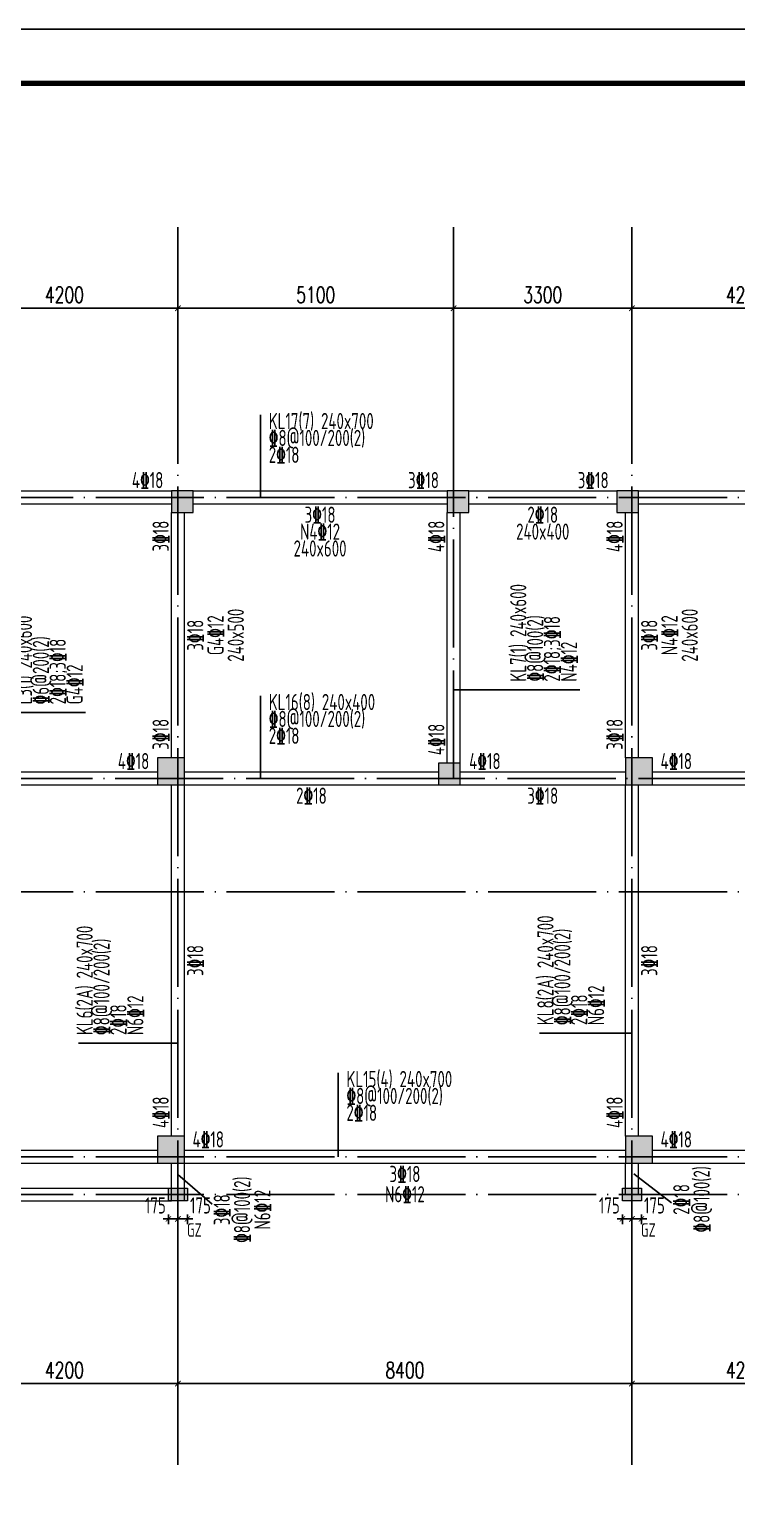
# Model space of a CAD drawing. Extents: x -638872 to -278819, y -139534 to 213996.
# Drawn here: x -596710 to -583621, y -30691 to -3591 of the extents above; entities that cross this region are included whole.
import ezdxf
from ezdxf.enums import TextEntityAlignment as Align

# ---------------------------------------------------------------- set-up
doc = ezdxf.new("R2010")
doc.units = 0
doc.header["$LTSCALE"] = 1000
doc.header["$MEASUREMENT"] = 0
doc.linetypes.add('DOTE', pattern=[2.42, 2, -0.2, 0.02, -0.2])
doc.layers.get('0').update_dxf_attribs({"linetype": 'CONTINUOUS'})
doc.layers.get('Defpoints').update_dxf_attribs({"linetype": 'CONTINUOUS'})
for name, color, linetype in [('AXIS', 171, 'CONTINUOUS'), ('DOTE', 14, 'DOTE'), ('TK', 4, 'CONTINUOUS')]:
    doc.layers.add(name, color=color, linetype=linetype)
for name, color, linetype, lineweight in [('COLU', 7, 'CONTINUOUS', 0), ('COLU_HATCH', 251, 'CONTINUOUS', 0), ('DIM', 3, 'CONTINUOUS', 0), ('梁', 4, 'CONTINUOUS', 18), ('梁原位标注', 7, 'CONTINUOUS', 25), ('梁原位标注竖向', 7, 'CONTINUOUS', 25), ('梁集中标注', 2, 'CONTINUOUS', 25), ('梁集中标注竖向', 2, 'CONTINUOUS', 25)]:
    doc.layers.add(name, color=color, linetype=linetype, lineweight=lineweight)
doc.styles.add('_TCH_DIM_T3', font='SIMPLEX', dxfattribs={"width": 0.705882, "bigfont": 'GBCBIG'})
doc.styles.add('FromPkpm', font='Pkpmeng', dxfattribs={"width": 0.7, "bigfont": 'hztxt'})
doc.styles.add('TSSD_Dimension', font='tssdeng.shx', dxfattribs={"width": 0.7, "bigfont": 'hztxt.shx'})
doc.dimstyles.new('_TCH_ARCH&&100', dxfattribs={"dimtxt": 297.5, "dimasz": 100, "dimexe": 250, "dimexo": 300, "dimgap": 100, "dimtad": 1, "dimdec": 0, "dimzin": 0, "dimdsep": 46, "dimtxsty": '_TCH_DIM_T3', "dimblk": 'ARCHTICK', "dimcen": 0.09, "dimclrt": 7, "dimazin": 2, "dimtfac": 1, "dimtdec": 0, "dimtix": 1, "dimtmove": 2, "dimatfit": 3, "dimfxl": 0, "dimtolj": 1, "dimtzin": 0, "dimarcsym": 0})
doc.dimstyles.new('TSSD_100_100', dxfattribs={"dimtxt": 300, "dimasz": 100, "dimexe": 100, "dimexo": 250, "dimgap": 100, "dimtad": 1, "dimdec": 0, "dimzin": 0, "dimdsep": 46, "dimtxsty": 'TSSD_Dimension', "dimblk": 'ARCHTICK', "dimblk1": 'ARCHTICK', "dimblk2": 'ARCHTICK', "dimcen": 0, "dimdle": 100, "dimclrt": 7, "dimadec": 0, "dimazin": 0, "dimtfac": 1, "dimtdec": 0, "dimtix": 1, "dimtmove": 2, "dimatfit": 3, "dimfxl": 0, "dimtolj": 1, "dimtzin": 0, "dimarcsym": 0})

# ---------------------------------------------------------------- blocks, each defined once
blk = doc.blocks.new('GeYuanFrame_07445013', base_point=(18.76, 4.34))
at = {"layer": 'TK'}
blk.add_line((43.76, 414.34), (751.76, 414.34), dxfattribs=at)
blk.add_lwpolyline([(18.76, 424.34), (761.76, 424.34), (761.76, 4.34), (18.76, 4.34), (18.76, 424.34)], dxfattribs=at)
at = {"layer": 'TK', "const_width": 1}
blk.add_lwpolyline([(751.76, 414.34), (43.76, 414.34), (43.76, 14.34), (751.76, 14.34)], close=True, dxfattribs=at)
blk = doc.blocks.new('_ArchTick')
at = {"color": 0, "linetype": 'ByBlock', "const_width": 0.15}
blk.add_lwpolyline([(-0.5, -0.5), (0.5, 0.5)], dxfattribs=at)
blk = doc.blocks.new('*D610')
at = {"layer": 'Defpoints', "color": 0}
for p in [(-594135, -25274), (-593960, -25274), (-593960, -25606)]:
    blk.add_point(p, dxfattribs=at)
at = {"layer": 'DIM', "color": 0, "lineweight": -2}
for p, q in [((-594135, -25606), (-594235, -25606)), ((-594135, -25524), (-594135, -25706)), ((-594135, -25606), (-593960, -25606)), ((-593960, -25524), (-593960, -25706)), ((-593960, -25606), (-593860, -25606))]:
    blk.add_line(p, q, dxfattribs=at)
at = {"layer": 'DIM', "color": 0, "lineweight": -2, "xscale": 100, "yscale": 100, "zscale": 100}
blk.add_blockref('_ArchTick', (-594135, -25606), dxfattribs=at)
at = {"layer": 'DIM', "color": 0, "lineweight": -2, "xscale": 100, "yscale": 100, "zscale": 100, "rotation": 180}
blk.add_blockref('_ArchTick', (-593960, -25606), dxfattribs=at)
at = {"layer": 'DIM', "color": 7, "insert": (-594377, -25356), "char_height": 300, "attachment_point": 5, "style": 'TSSD_Dimension'}
blk.add_mtext('\\A1;175', dxfattribs=at)
blk = doc.blocks.new('*D611')
at = {"layer": 'Defpoints', "color": 0}
for p in [(-593960, -25274), (-593785, -25274), (-593785, -25606)]:
    blk.add_point(p, dxfattribs=at)
at = {"layer": 'DIM', "color": 0, "lineweight": -2}
for p, q in [((-593960, -25606), (-594060, -25606)), ((-593960, -25524), (-593960, -25706)), ((-593960, -25606), (-593785, -25606)), ((-593785, -25524), (-593785, -25706)), ((-593785, -25606), (-593685, -25606))]:
    blk.add_line(p, q, dxfattribs=at)
at = {"layer": 'DIM', "color": 0, "lineweight": -2, "xscale": 100, "yscale": 100, "zscale": 100}
blk.add_blockref('_ArchTick', (-593960, -25606), dxfattribs=at)
at = {"layer": 'DIM', "color": 0, "lineweight": -2, "xscale": 100, "yscale": 100, "zscale": 100, "rotation": 180}
blk.add_blockref('_ArchTick', (-593785, -25606), dxfattribs=at)
at = {"layer": 'DIM', "color": 7, "insert": (-593543, -25356), "char_height": 300, "attachment_point": 5, "style": 'TSSD_Dimension'}
blk.add_mtext('\\A1;175', dxfattribs=at)
blk = doc.blocks.new('*D612')
at = {"layer": 'Defpoints', "color": 0}
for p in [(-585735, -25274), (-585560, -25274), (-585560, -25606)]:
    blk.add_point(p, dxfattribs=at)
at = {"layer": 'DIM', "color": 0, "lineweight": -2}
for p, q in [((-585735, -25606), (-585835, -25606)), ((-585735, -25524), (-585735, -25706)), ((-585735, -25606), (-585560, -25606)), ((-585560, -25524), (-585560, -25706)), ((-585560, -25606), (-585460, -25606))]:
    blk.add_line(p, q, dxfattribs=at)
at = {"layer": 'DIM', "color": 0, "lineweight": -2, "xscale": 100, "yscale": 100, "zscale": 100}
blk.add_blockref('_ArchTick', (-585735, -25606), dxfattribs=at)
at = {"layer": 'DIM', "color": 0, "lineweight": -2, "xscale": 100, "yscale": 100, "zscale": 100, "rotation": 180}
blk.add_blockref('_ArchTick', (-585560, -25606), dxfattribs=at)
at = {"layer": 'DIM', "color": 7, "insert": (-585977, -25356), "char_height": 300, "attachment_point": 5, "style": 'TSSD_Dimension'}
blk.add_mtext('\\A1;175', dxfattribs=at)
blk = doc.blocks.new('*D613')
at = {"layer": 'Defpoints', "color": 0}
for p in [(-585560, -25274), (-585385, -25274), (-585385, -25606)]:
    blk.add_point(p, dxfattribs=at)
at = {"layer": 'DIM', "color": 0, "lineweight": -2}
for p, q in [((-585560, -25606), (-585660, -25606)), ((-585560, -25524), (-585560, -25706)), ((-585560, -25606), (-585385, -25606)), ((-585385, -25524), (-585385, -25706)), ((-585385, -25606), (-585285, -25606))]:
    blk.add_line(p, q, dxfattribs=at)
at = {"layer": 'DIM', "color": 0, "lineweight": -2, "xscale": 100, "yscale": 100, "zscale": 100}
blk.add_blockref('_ArchTick', (-585560, -25606), dxfattribs=at)
at = {"layer": 'DIM', "color": 0, "lineweight": -2, "xscale": 100, "yscale": 100, "zscale": 100, "rotation": 180}
blk.add_blockref('_ArchTick', (-585385, -25606), dxfattribs=at)
at = {"layer": 'DIM', "color": 7, "insert": (-585143, -25356), "char_height": 300, "attachment_point": 5, "style": 'TSSD_Dimension'}
blk.add_mtext('\\A1;175', dxfattribs=at)
blk = doc.blocks.new('*D711')
at = {"layer": 'AXIS', "color": 0, "lineweight": -2}
for p, q in [((-598160, -26454), (-598160, -28904)), ((-593960, -26454), (-593960, -28904)), ((-598160, -28654), (-593960, -28654))]:
    blk.add_line(p, q, dxfattribs=at)
at = {"layer": 'Defpoints', "color": 0}
for p in [(-598160, -26154), (-593960, -26154), (-593960, -28654)]:
    blk.add_point(p, dxfattribs=at)
at = {"layer": 'AXIS', "color": 0, "lineweight": -2, "xscale": 100, "yscale": 100, "zscale": 100, "rotation": 180}
blk.add_blockref('_ArchTick', (-598160, -28654), dxfattribs=at)
at = {"layer": 'AXIS', "color": 0, "lineweight": -2, "xscale": 100, "yscale": 100, "zscale": 100}
blk.add_blockref('_ArchTick', (-593960, -28654), dxfattribs=at)
at = {"layer": 'AXIS', "color": 7, "insert": (-596060, -28405), "char_height": 297.5, "attachment_point": 5, "style": '_TCH_DIM_T3'}
blk.add_mtext('\\A1;4200', dxfattribs=at)
blk = doc.blocks.new('*D712')
at = {"layer": 'AXIS', "color": 0, "lineweight": -2}
for p, q in [((-593960, -26454), (-593960, -28904)), ((-585560, -26454), (-585560, -28904)), ((-593960, -28654), (-585560, -28654))]:
    blk.add_line(p, q, dxfattribs=at)
at = {"layer": 'Defpoints', "color": 0}
for p in [(-593960, -26154), (-585560, -26154), (-585560, -28654)]:
    blk.add_point(p, dxfattribs=at)
at = {"layer": 'AXIS', "color": 0, "lineweight": -2, "xscale": 100, "yscale": 100, "zscale": 100, "rotation": 180}
blk.add_blockref('_ArchTick', (-593960, -28654), dxfattribs=at)
at = {"layer": 'AXIS', "color": 0, "lineweight": -2, "xscale": 100, "yscale": 100, "zscale": 100}
blk.add_blockref('_ArchTick', (-585560, -28654), dxfattribs=at)
at = {"layer": 'AXIS', "color": 7, "insert": (-589760, -28405), "char_height": 297.5, "attachment_point": 5, "style": '_TCH_DIM_T3'}
blk.add_mtext('\\A1;8400', dxfattribs=at)
blk = doc.blocks.new('*D713')
at = {"layer": 'AXIS', "color": 0, "lineweight": -2}
for p, q in [((-585560, -26454), (-585560, -28904)), ((-581360, -26454), (-581360, -28904)), ((-585560, -28654), (-581360, -28654))]:
    blk.add_line(p, q, dxfattribs=at)
at = {"layer": 'Defpoints', "color": 0}
for p in [(-585560, -26154), (-581360, -26154), (-581360, -28654)]:
    blk.add_point(p, dxfattribs=at)
at = {"layer": 'AXIS', "color": 0, "lineweight": -2, "xscale": 100, "yscale": 100, "zscale": 100, "rotation": 180}
blk.add_blockref('_ArchTick', (-585560, -28654), dxfattribs=at)
at = {"layer": 'AXIS', "color": 0, "lineweight": -2, "xscale": 100, "yscale": 100, "zscale": 100}
blk.add_blockref('_ArchTick', (-581360, -28654), dxfattribs=at)
at = {"layer": 'AXIS', "color": 7, "insert": (-583460, -28405), "char_height": 297.5, "attachment_point": 5, "style": '_TCH_DIM_T3'}
blk.add_mtext('\\A1;4200', dxfattribs=at)
blk = doc.blocks.new('*D722')
at = {"layer": 'AXIS', "color": 0, "lineweight": -2}
for p, q in [((-598160, -10954), (-598160, -8504)), ((-593960, -10954), (-593960, -8504)), ((-598160, -8754), (-593960, -8754))]:
    blk.add_line(p, q, dxfattribs=at)
at = {"layer": 'Defpoints', "color": 0}
for p in [(-593960, -8754), (-598160, -11254), (-593960, -11254)]:
    blk.add_point(p, dxfattribs=at)
at = {"layer": 'AXIS', "color": 0, "lineweight": -2, "xscale": 100, "yscale": 100, "zscale": 100, "rotation": 180}
blk.add_blockref('_ArchTick', (-598160, -8754), dxfattribs=at)
at = {"layer": 'AXIS', "color": 0, "lineweight": -2, "xscale": 100, "yscale": 100, "zscale": 100}
blk.add_blockref('_ArchTick', (-593960, -8754), dxfattribs=at)
at = {"layer": 'AXIS', "color": 7, "insert": (-596060, -8505), "char_height": 297.5, "attachment_point": 5, "style": '_TCH_DIM_T3'}
blk.add_mtext('\\A1;4200', dxfattribs=at)
blk = doc.blocks.new('*D723')
at = {"layer": 'AXIS', "color": 0, "lineweight": -2}
for p, q in [((-593960, -10954), (-593960, -8504)), ((-588860, -10954), (-588860, -8504)), ((-593960, -8754), (-588860, -8754))]:
    blk.add_line(p, q, dxfattribs=at)
at = {"layer": 'Defpoints', "color": 0}
for p in [(-588860, -8754), (-593960, -11254), (-588860, -11254)]:
    blk.add_point(p, dxfattribs=at)
at = {"layer": 'AXIS', "color": 0, "lineweight": -2, "xscale": 100, "yscale": 100, "zscale": 100, "rotation": 180}
blk.add_blockref('_ArchTick', (-593960, -8754), dxfattribs=at)
at = {"layer": 'AXIS', "color": 0, "lineweight": -2, "xscale": 100, "yscale": 100, "zscale": 100}
blk.add_blockref('_ArchTick', (-588860, -8754), dxfattribs=at)
at = {"layer": 'AXIS', "color": 7, "insert": (-591410, -8505), "char_height": 297.5, "attachment_point": 5, "style": '_TCH_DIM_T3'}
blk.add_mtext('\\A1;5100', dxfattribs=at)
blk = doc.blocks.new('*D724')
at = {"layer": 'AXIS', "color": 0, "lineweight": -2}
for p, q in [((-588860, -10954), (-588860, -8504)), ((-585560, -10954), (-585560, -8504)), ((-588860, -8754), (-585560, -8754))]:
    blk.add_line(p, q, dxfattribs=at)
at = {"layer": 'Defpoints', "color": 0}
for p in [(-585560, -8754), (-588860, -11254), (-585560, -11254)]:
    blk.add_point(p, dxfattribs=at)
at = {"layer": 'AXIS', "color": 0, "lineweight": -2, "xscale": 100, "yscale": 100, "zscale": 100, "rotation": 180}
blk.add_blockref('_ArchTick', (-588860, -8754), dxfattribs=at)
at = {"layer": 'AXIS', "color": 0, "lineweight": -2, "xscale": 100, "yscale": 100, "zscale": 100}
blk.add_blockref('_ArchTick', (-585560, -8754), dxfattribs=at)
at = {"layer": 'AXIS', "color": 7, "insert": (-587210, -8505), "char_height": 297.5, "attachment_point": 5, "style": '_TCH_DIM_T3'}
blk.add_mtext('\\A1;3300', dxfattribs=at)
blk = doc.blocks.new('*D725')
at = {"layer": 'AXIS', "color": 0, "lineweight": -2}
for p, q in [((-585560, -10954), (-585560, -8504)), ((-581360, -10954), (-581360, -8504)), ((-585560, -8754), (-581360, -8754))]:
    blk.add_line(p, q, dxfattribs=at)
at = {"layer": 'Defpoints', "color": 0}
for p in [(-581360, -8754), (-585560, -11254), (-581360, -11254)]:
    blk.add_point(p, dxfattribs=at)
at = {"layer": 'AXIS', "color": 0, "lineweight": -2, "xscale": 100, "yscale": 100, "zscale": 100, "rotation": 180}
blk.add_blockref('_ArchTick', (-585560, -8754), dxfattribs=at)
at = {"layer": 'AXIS', "color": 0, "lineweight": -2, "xscale": 100, "yscale": 100, "zscale": 100}
blk.add_blockref('_ArchTick', (-581360, -8754), dxfattribs=at)
at = {"layer": 'AXIS', "color": 7, "insert": (-583460, -8505), "char_height": 297.5, "attachment_point": 5, "style": '_TCH_DIM_T3'}
blk.add_mtext('\\A1;4200', dxfattribs=at)

msp = doc.modelspace()

# ---------------------------------------------------------------- hatches: boundary and pattern name
at = {"layer": 'COLU_HATCH'}
for points in [[(-593680.18, -12534.24), (-593680.18, -12134.24), (-594080.18, -12134.24), (-594080.18, -12534.24)], [(-588580.18, -12534.24), (-588580.18, -12134.24), (-588980.18, -12134.24), (-588980.18, -12534.24)], [(-585440.18, -12534.24), (-585440.18, -12134.24), (-585840.18, -12134.24), (-585840.18, -12534.24)], [(-593840.18, -17574.24), (-593840.18, -17074.24), (-594340.18, -17074.24), (-594340.18, -17574.24)], [(-588740.18, -17574.24), (-588740.18, -17174.24), (-589140.18, -17174.24), (-589140.18, -17574.24)], [(-585180.18, -17574.24), (-585180.18, -17074.24), (-585680.18, -17074.24), (-585680.18, -17574.24)], [(-593840.18, -24574.24), (-593840.18, -24074.24), (-594340.18, -24074.24), (-594340.18, -24574.24)], [(-585180.18, -24574.24), (-585180.18, -24074.24), (-585680.18, -24074.24), (-585680.18, -24574.24)], [(-594135.18, -25034.24), (-593785.18, -25034.24), (-593785.18, -25274.24), (-594135.18, -25274.24)], [(-585735.18, -25034.24), (-585385.18, -25034.24), (-585385.18, -25274.24), (-585735.18, -25274.24)]]:
    msp.add_hatch(color=256, dxfattribs=at).paths.add_polyline_path(points)

# ---------------------------------------------------------------- linework, layer by layer
at = {"layer": 'AXIS'}
for p, q in [((-593960.18, -11254.24), (-593960.18, -7254.24)), ((-588860.18, -11254.24), (-588860.18, -7254.24)), ((-585560.18, -11254.24), (-585560.18, -7254.24)), ((-593960.18, -26154.24), (-593960.18, -30154.24)), ((-585560.18, -26154.24), (-585560.18, -30154.24))]:
    msp.add_line(p, q, dxfattribs=at)
at = {"layer": 'COLU'}
for points in [[(-593680.18, -12534.24), (-593680.18, -12134.24), (-594080.18, -12134.24), (-594080.18, -12534.24)], [(-588580.18, -12534.24), (-588580.18, -12134.24), (-588980.18, -12134.24), (-588980.18, -12534.24)], [(-585440.18, -12534.24), (-585440.18, -12134.24), (-585840.18, -12134.24), (-585840.18, -12534.24)], [(-593840.18, -17574.24), (-593840.18, -17074.24), (-594340.18, -17074.24), (-594340.18, -17574.24)], [(-588740.18, -17574.24), (-588740.18, -17174.24), (-589140.18, -17174.24), (-589140.18, -17574.24)], [(-585180.18, -17574.24), (-585180.18, -17074.24), (-585680.18, -17074.24), (-585680.18, -17574.24)], [(-593840.18, -24574.24), (-593840.18, -24074.24), (-594340.18, -24074.24), (-594340.18, -24574.24)], [(-585180.18, -24574.24), (-585180.18, -24074.24), (-585680.18, -24074.24), (-585680.18, -24574.24)], [(-594135.18, -25034.24), (-593785.18, -25034.24), (-593785.18, -25274.24), (-594135.18, -25274.24)], [(-585735.18, -25034.24), (-585385.18, -25034.24), (-585385.18, -25274.24), (-585735.18, -25274.24)]]:
    msp.add_lwpolyline(points, close=True, dxfattribs=at)
at = {"layer": 'DOTE', "color": 8, "linetype": 'DOTE'}
for p, q in [((-593960.18, -26154.24), (-593960.18, -11254.24)), ((-588860.18, -17454.24), (-588860.18, -11254.24)), ((-585560.18, -26154.24), (-585560.18, -11254.24)), ((-566860.18, -12254.24), (-612060.18, -12254.24)), ((-612060.18, -17454.24), (-566860.18, -17454.24)), ((-566860.18, -19554.24), (-612060.18, -19554.24)), ((-566860.18, -24454.24), (-612060.18, -24454.24)), ((-593960.18, -24785.57), (-593327.91, -25330.39)), ((-585523.72, -24774.7), (-584824.98, -25309.59)), ((-566860.18, -25154.24), (-612060.18, -25154.24))]:
    msp.add_line(p, q, dxfattribs=at)
at = {"layer": '梁', "lineweight": 18, "ltscale": 1}
for p, q in [((-602240.18, -12134.24), (-594080.18, -12134.24)), ((-593680.18, -12134.24), (-588980.18, -12134.24)), ((-588580.18, -12134.24), (-585840.18, -12134.24)), ((-585440.18, -12134.24), (-577410.18, -12134.24)), ((-602240.18, -12374.24), (-594080.18, -12374.24)), ((-593680.18, -12374.24), (-588980.18, -12374.24)), ((-588580.18, -12374.24), (-585840.18, -12374.24)), ((-585440.18, -12374.24), (-577410.18, -12374.24)), ((-594080.18, -17074.24), (-594080.18, -12534.24)), ((-593840.18, -17074.24), (-593840.18, -12534.24)), ((-588980.18, -17174.24), (-588980.18, -12534.24)), ((-588740.18, -17174.24), (-588740.18, -12534.24)), ((-585680.18, -17074.24), (-585680.18, -12534.24)), ((-585440.18, -17074.24), (-585440.18, -12534.24)), ((-602240.18, -17334.24), (-594340.18, -17334.24)), ((-593840.18, -17334.24), (-589140.18, -17334.24)), ((-588740.18, -17334.24), (-585680.18, -17334.24)), ((-585180.18, -17334.24), (-577410.18, -17334.24)), ((-602240.18, -17574.24), (-594340.18, -17574.24)), ((-594080.18, -24074.24), (-594080.18, -17574.24)), ((-593840.18, -24074.24), (-593840.18, -17574.24)), ((-593840.18, -17574.24), (-589140.18, -17574.24)), ((-588740.18, -17574.24), (-585680.18, -17574.24)), ((-585680.18, -24074.24), (-585680.18, -17574.24)), ((-585440.18, -24074.24), (-585440.18, -17574.24)), ((-585180.18, -17574.24), (-577410.18, -17574.24)), ((-602160.18, -24334.24), (-594340.18, -24334.24)), ((-593840.18, -24334.24), (-585680.18, -24334.24)), ((-585180.18, -24334.24), (-577360.18, -24334.24)), ((-602160.18, -24574.24), (-594340.18, -24574.24)), ((-594080.18, -25274.24), (-594080.18, -24574.24)), ((-593840.18, -24574.24), (-585680.18, -24574.24)), ((-593840.18, -25274.24), (-593840.18, -24574.24)), ((-585680.18, -25154.24), (-585680.18, -24574.24)), ((-585440.18, -25154.24), (-585440.18, -24574.24)), ((-585180.18, -24574.24), (-577360.18, -24574.24)), ((-598040.18, -25034.24), (-594080.18, -25034.24)), ((-585440.18, -25154.24), (-585680.18, -25154.24)), ((-598040.18, -25274.24), (-594080.18, -25274.24)), ((-593840.18, -25274.24), (-594080.18, -25274.24))]:
    msp.add_line(p, q, dxfattribs=at)
at = {"layer": '梁集中标注', "linetype": 'Continuous', "lineweight": 25, "ltscale": 1}
for p, q in [((-592430.18, -12254.24), (-592430.18, -10727.99)), ((-592430.18, -17454.24), (-592430.18, -15927.99)), ((-585560.18, -22170.77), (-587272.79, -22170.77)), ((-593960.18, -22354.24), (-595798.93, -22354.24)), ((-590992.97, -24454.24), (-590992.97, -22905.06))]:
    msp.add_line(p, q, dxfattribs=at)
at = {"layer": '梁集中标注竖向', "linetype": 'Continuous', "lineweight": 25, "ltscale": 1}
for p, q in [((-588860.18, -15813.95), (-586526.08, -15813.95)), ((-598760.18, -16234.44), (-595671.59, -16234.44))]:
    msp.add_line(p, q, dxfattribs=at)

# ---------------------------------------------------------------- block references
at = {"layer": 'COLU_HATCH', "xscale": 100, "yscale": 100, "zscale": 100}
msp.add_blockref('GeYuanFrame_07445013', (-623158.72, -45590.96), dxfattribs=at)

# ---------------------------------------------------------------- texts
at = {"layer": '梁原位标注', "lineweight": 25, "style": 'FromPkpm', "width": 0.7}
for s, p in [('4\x8418', (-594230.18, -12084.24)), ('3\x8418', (-589130.18, -12084.24)), ('3\x8418', (-585990.18, -12084.24)), ('4\x8418', (-594490.18, -17284.24)), ('4\x8418', (-587989.52, -17284.24))]:
    msp.add_text(s, height=300, dxfattribs=at).set_placement(p, align=Align.RIGHT)
for s, height, p in [('3\x8418', 300, (-591330.18, -12424.24)), ('2\x8418', 300, (-587210.18, -12424.24)), ('N4\x8412', 300, (-591330.18, -12736.74)), ('240x400', 300, (-587210.18, -12736.74)), ('240x600', 300, (-591330.18, -13049.24)), ('2\x8418', 300, (-591490.18, -17624.24)), ('3\x8418', 300, (-587210.18, -17624.24)), ('3\x8418', 300, (-589760.18, -24624.24)), ('N6\x8412', 300, (-589760.18, -24999.24)), ('GZ', 250, (-593656.19, -25685.77)), ('GZ', 250, (-585256.19, -25685.77))]:
    msp.add_text(s, height=height, dxfattribs=at).set_placement(p, align=Align.TOP_CENTER)
for s, p in [('3\x8418', (-594130.18, -12684.24)), ('4\x8418', (-585730.18, -12684.24))]:
    msp.add_text(s, height=300, rotation=90, dxfattribs=at).set_placement(p, align=Align.RIGHT)
for s, p in [('240x500', (-593040.18, -14804.24)), ('240x600', (-584640.18, -14804.24)), ('3\x8418', (-593790.18, -14804.24)), ('G4\x8412', (-593415.18, -14804.24)), ('3\x8418', (-585390.18, -14804.24)), ('N4\x8412', (-585015.18, -14804.24)), ('3\x8418', (-593790.18, -20824.24)), ('3\x8418', (-585390.18, -20824.24)), ('\x848@100(2)', (-584421.44, -25244.93)), ('\x848@100(2)', (-592923.51, -25436.17)), ('3\x8418', (-593298.51, -25436.17)), ('N6\x8412', (-592548.51, -25436.17)), ('2\x8418', (-584796.44, -25244.93))]:
    msp.add_text(s, height=300, rotation=90, dxfattribs=at).set_placement(p, align=Align.TOP_CENTER)
for s, p in [('3\x8418', (-594130.18, -16924.24)), ('3\x8418', (-585730.18, -16924.24)), ('4\x8418', (-594130.18, -23924.24)), ('4\x8418', (-585730.18, -23924.24))]:
    msp.add_text(s, height=300, rotation=90, dxfattribs=at).set_placement(p)
for p in [(-585030.18, -17284.24), (-593690.18, -24284.24), (-585030.18, -24284.24)]:
    msp.add_text('4\x8418', height=300, dxfattribs=at).set_placement(p)
at = {"layer": '梁原位标注竖向', "lineweight": 25, "style": 'FromPkpm', "width": 0.7}
msp.add_text('4\x8418', height=300, rotation=90, dxfattribs=at).set_placement((-589030.18, -12684.24), align=Align.RIGHT)
msp.add_text('4\x8418', height=300, rotation=90, dxfattribs=at).set_placement((-589030.18, -17024.24))
at = {"layer": '梁集中标注', "lineweight": 25, "style": 'FromPkpm', "width": 0.7}
for s, p in [('KL17(7) 240x700', (-592280.18, -10990.49)), ('\x848@100/200(2)', (-592280.18, -11302.99)), ('2\x8418', (-592280.18, -11615.49)), ('KL16(8) 240x400', (-592280.18, -16190.49)), ('\x848@100/200(2)', (-592280.18, -16502.99)), ('2\x8418', (-592280.18, -16815.49)), ('KL15(4) 240x700', (-590842.97, -23167.56)), ('\x848@100/200(2)', (-590842.97, -23480.06)), ('2\x8418', (-590842.97, -23792.56))]:
    msp.add_text(s, height=300, dxfattribs=at).set_placement(p)
for s, p in [('KL8(2A) 240x700', (-587010.29, -22020.77)), ('KL6(2A) 240x700', (-595536.43, -22204.24)), ('\x848@100/200(2)', (-586697.79, -22020.77)), ('\x848@100/200(2)', (-595223.93, -22204.24)), ('N6\x8412', (-586072.79, -22020.77)), ('2\x8418', (-594911.43, -22204.24)), ('N6\x8412', (-594598.93, -22204.24)), ('2\x8418', (-586385.29, -22020.77))]:
    msp.add_text(s, height=300, rotation=90, dxfattribs=at).set_placement(p)
at = {"layer": '梁集中标注竖向', "lineweight": 25, "style": 'FromPkpm', "width": 0.7}
for s, p in [('KL7(1) 240x600', (-587513.58, -15663.95)), ('L3(1) 240x600', (-596659.09, -16084.44)), ('\x848@100(2)', (-587201.08, -15663.95)), ('2\x8418;3\x8418', (-586888.58, -15663.95)), ('\x846@200(2)', (-596346.59, -16084.44)), ('2\x8418;3\x8418', (-596034.09, -16084.44)), ('N4\x8412', (-586576.08, -15663.95)), ('G4\x8412', (-595721.59, -16084.44))]:
    msp.add_text(s, height=300, rotation=90, dxfattribs=at).set_placement(p)

# ---------------------------------------------------------------- dimensions: what is measured, and where the dimension line sits
at = {"layer": 'AXIS'}
for p1, p2, distance, text, picture, middle in [((-598160.18, -11254.24), (-593960.18, -11254.24), 2500, '4200', '*D722', (-596060.18, -8505.49)), ((-593960.18, -11254.24), (-588860.18, -11254.24), 2500, '5100', '*D723', (-591410.18, -8505.49)), ((-588860.18, -11254.24), (-585560.18, -11254.24), 2500, '3300', '*D724', (-587210.18, -8505.49)), ((-585560.18, -11254.24), (-581360.18, -11254.24), 2500, '4200', '*D725', (-583460.18, -8505.49)), ((-598160.18, -26154.24), (-593960.18, -26154.24), -2500, '4200', '*D711', (-596060.18, -28405.49)), ((-593960.18, -26154.24), (-585560.18, -26154.24), -2500, '8400', '*D712', (-589760.18, -28405.49)), ((-585560.18, -26154.24), (-581360.18, -26154.24), -2500, '4200', '*D713', (-583460.18, -28405.49))]:
    dim = msp.add_aligned_dim(p1=p1, p2=p2, distance=distance, text=text, dimstyle='_TCH_ARCH&&100', dxfattribs=at)
    dim.commit()
    dim.dimension.update_dxf_attribs({"geometry": picture, "text_midpoint": middle})
at = {"layer": 'DIM'}
for base, p1, p2, picture, middle in [((-593960.18, -25605.88), (-594135.18, -25274.24), (-593960.18, -25274.24), '*D610', (-594377.1, -25355.88)), ((-593785.18, -25605.88), (-593960.18, -25274.24), (-593785.18, -25274.24), '*D611', (-593543.25, -25355.88)), ((-585560.18, -25605.88), (-585735.18, -25274.24), (-585560.18, -25274.24), '*D612', (-585977.1, -25355.88)), ((-585385.18, -25605.88), (-585560.18, -25274.24), (-585385.18, -25274.24), '*D613', (-585143.25, -25355.88))]:
    dim = msp.add_linear_dim(base=base, p1=p1, p2=p2, dimstyle='TSSD_100_100', dxfattribs=at)
    dim.commit()
    dim.dimension.update_dxf_attribs({"geometry": picture, "text_midpoint": middle, "dimtype": 128})

doc.saveas('drawing.dxf')
